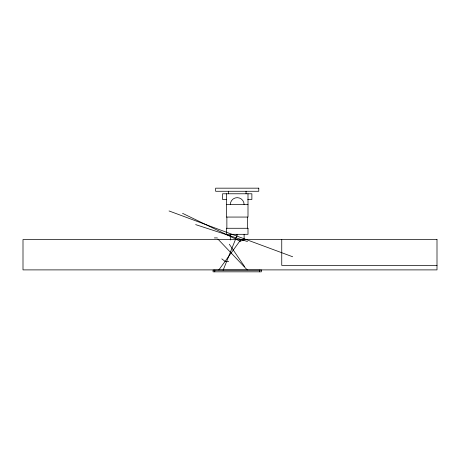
<?xml version="1.0" encoding="UTF-8"?>
<svg xmlns="http://www.w3.org/2000/svg" width="460" height="460" viewBox="0 0 460 460"><rect width="100%" height="100%" fill="white"/><g stroke="black" fill="none" stroke-linecap="round" stroke-linejoin="round"><path stroke-width="0.69" d="M223.117 270.238L237.469 234.473M218.868 269.893L240.264 240.442M226.682 199.467L222.554 199.467L222.554 193.775L251.873 193.775L251.873 199.467L247.744 199.467M226.435 204.556L247.997 204.556M236.147 234.473L237.734 234.473M214.36 237.912L217.338 237.912M240.442 240.442L243.294 240.442M225.9 261.389L228.7 261.389M437 265.408L281.75 265.408L281.75 239.533M195.655 224.612L247.52 241.552M169.056 210.962L292.652 256.76M182.574 213.336L240.954 241.609M221.789 258.871L225.475 261.631M217.867 239.033L247.227 269.893M229.298 244.225L244.617 266.622M259.641 270.106L259.641 271.831M247.997 193.775L247.997 217.062L226.435 217.062L226.435 193.775M247.566 217.062L247.566 228.275M246.048 191.274L246.048 193.775M244.116 234.312L244.116 239.982M230.316 234.312L230.316 239.982M228.373 191.274L228.373 193.775M226.866 217.062L226.866 228.275M214.791 270.106L214.791 271.831M230.316 204.556A6.9 6.9 0 0 1 237.216 197.656A6.9 6.9 0 0 1 244.116 204.556M258.779 188.169L215.654 188.169L215.654 191.274L258.779 191.274L258.779 188.169M247.997 228.275L226.435 228.275L226.435 234.312L247.997 234.312L247.997 228.275M437 239.533L23 239.533L23 269.893L437 269.893L437 239.533M261.355 270.106L213.072 270.106L213.066 271.831L261.355 271.831L261.366 270.106"/></g></svg>
